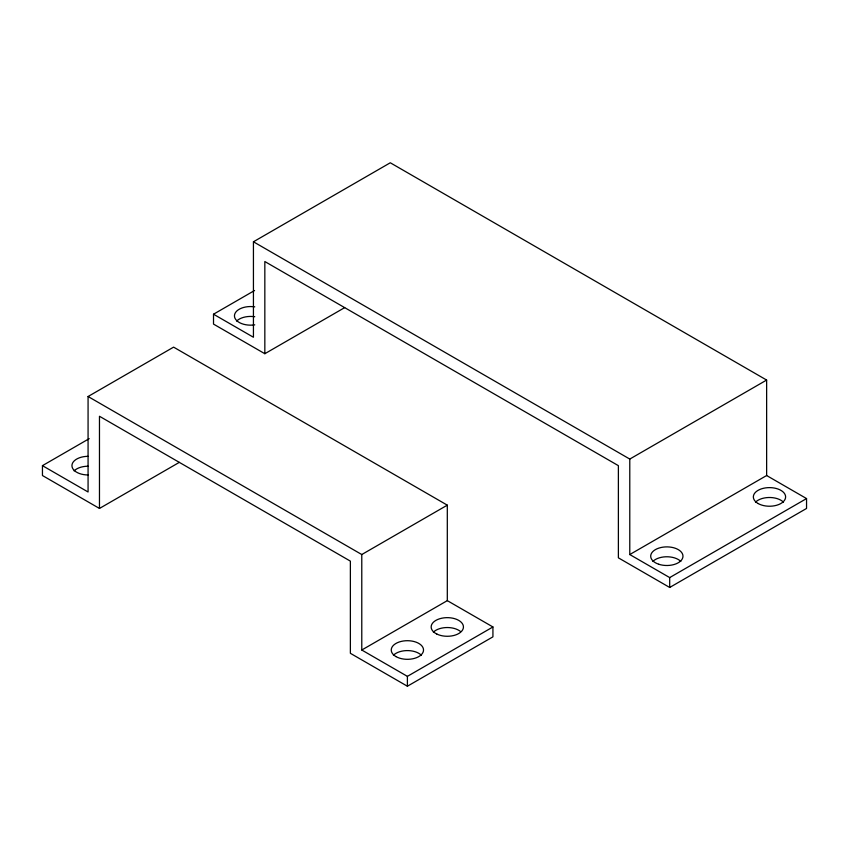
<?xml version="1.0" encoding="UTF-8"?>
<svg xmlns="http://www.w3.org/2000/svg" width="849" height="849" viewBox="0 0 849 849"><rect width="100%" height="100%" fill="white"/><g stroke="black" fill="none" stroke-linecap="round" stroke-linejoin="round"><path stroke-width="1.27" d="M253.437 241.785L390.285 162.775L766.636 380.055L766.636 475.525L629.778 554.546L629.778 459.065L253.437 241.785L253.437 337.255L213.513 314.215L213.513 324.095L264.835 353.715L344.673 307.625M213.513 314.215L254.573 290.507M88.073 396.515L173.599 347.135L447.306 505.155L447.306 600.636L361.78 650.016L361.78 554.535L88.073 396.515L88.073 491.985L42.45 465.655L42.45 475.525L99.471 508.455L179.309 462.365M42.45 465.655L89.209 438.657M361.78 554.535L447.306 505.155M629.778 459.065L766.636 380.055M361.78 650.016L407.393 676.356L492.929 626.965L492.929 636.846L407.393 686.225L350.372 653.306L350.372 561.125L99.471 416.265L99.471 508.455M629.778 554.546L669.691 577.585L806.55 498.575L806.55 508.455L669.691 587.466L618.38 557.835L618.38 465.655L264.835 261.534L264.835 353.715M766.636 475.525L806.55 498.575M447.306 600.636L492.929 626.965M669.691 577.585L669.691 587.466M407.393 676.356L407.393 686.225M652.881 561.412A16.131 9.307 0 0 1 680.813 561.412M236.616 321.081A16.131 9.307 0 0 1 254.753 316.741M755.514 502.152A16.131 9.307 0 0 1 783.457 502.152M433.372 632.155A16.131 9.307 0 0 1 460.561 631.539M393.427 655.237A16.131 9.307 0 0 1 421.359 655.237M74.096 470.877A16.131 9.307 0 0 1 88.073 466.218M254.753 324.849A16.131 9.307 0 0 1 234.451 315.86A16.131 9.307 0 0 1 254.753 306.86M88.073 474.962A16.131 9.307 0 0 1 71.942 465.655A16.131 9.307 0 0 1 88.073 456.338M758.083 503.51A16.131 9.307 0 0 0 785.06 499.339A16.131 9.307 0 0 0 765.31 487.931A16.131 9.307 0 0 0 758.083 503.51M658.782 564.256A16.131 9.307 0 0 0 682.978 556.191A16.131 9.307 0 0 0 658.782 548.125A16.131 9.307 0 0 0 658.782 564.256M395.984 656.595A16.131 9.307 0 0 0 422.972 652.425A16.131 9.307 0 0 0 403.222 641.016A16.131 9.307 0 0 0 395.984 656.595M436.885 634.076A16.131 9.307 0 0 0 463.183 628.631A16.131 9.307 0 0 0 441.862 618.199A16.131 9.307 0 0 0 436.885 634.076"/></g></svg>
